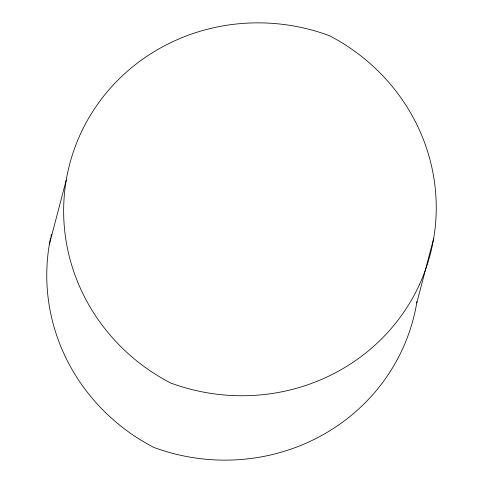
<?xml version="1.0" encoding="UTF-8"?>
<svg xmlns="http://www.w3.org/2000/svg" width="483" height="483" viewBox="0 0 483 483"><rect width="100%" height="100%" fill="white"/><g stroke="black" fill="none" stroke-linecap="round" stroke-linejoin="round"><path stroke-width="0.72" d="M49.357 244.428L66.249 180.038M416.751 302.962L433.643 238.572M416.992 301.495A198.447 191.135 14.7 0 1 153.703 447.367A198.447 191.135 14.7 0 1 50.6 237.841M50.908 236.374A198.447 191.135 14.7 0 1 51.397 234.183M419.576 284.318A198.447 191.135 14.7 0 0 329.297 35.633A198.447 191.135 14.7 0 0 80.317 134.292A198.447 191.135 14.7 0 0 170.596 382.977A198.447 191.135 14.7 0 0 419.576 284.318"/></g></svg>
